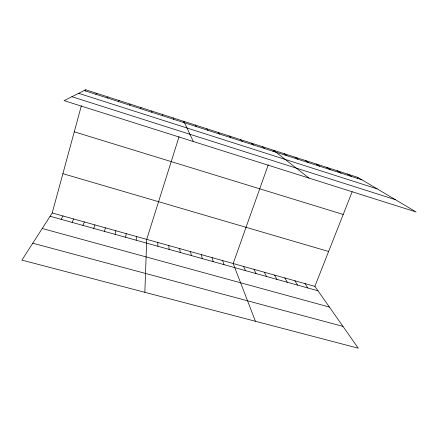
<?xml version="1.0" encoding="UTF-8"?>
<svg xmlns="http://www.w3.org/2000/svg" width="438" height="438" viewBox="0 0 438 438"><rect width="100%" height="100%" fill="white"/><g stroke="black" fill="none" stroke-linecap="round" stroke-linejoin="round"><path stroke-width="0.66" d="M151.816 112.27L151.844 111.077M144.852 292.31L146.714 239.372L179.082 136.612M136.152 240.21L136.497 236.515M125.651 237.286L126.204 233.64M115.079 234.346L115.851 230.744M140.751 108.712L141.014 107.589M52.21 212.967L314.878 286.353L358.289 348.215L21.9 260.106L52.21 212.967L81.369 105.7M85.361 91.033L85.7 89.785L357.824 177.385L416.1 211.965L64.063 100.636L85.7 89.785M104.436 231.384L105.421 227.831M183.478 122.662L183.878 121.386L193.322 141.512M93.716 228.406L94.926 224.902M268.242 164.825L233.175 263.528L255.431 321.273M272.994 151.439L273.432 150.218L308.993 178.091M314.878 286.353L352.174 191.724M357.331 178.638L357.824 177.385M82.919 225.4L84.353 221.946M129.61 105.131L130.113 104.08M72.051 222.378L73.71 218.973M61.106 219.334L62.995 215.978M118.38 101.523L119.125 100.543M107.075 97.888L108.066 96.984M95.681 94.225L96.924 93.398M32.762 243.21L342.976 326.392M42.223 228.494L329.414 307.076M50.085 216.268L317.988 290.794M62.891 173.672L328.615 251.494M74.274 131.816L343.211 214.467M71.898 96.705L395.372 199.668M78.643 93.321L377.178 188.871M84.206 90.535L361.952 179.837M347.542 174.078L351.479 176.47M337.183 170.743L340.928 173.076M326.753 167.382L330.296 169.654M316.247 163.998L319.581 166.21M305.658 160.593L308.795 162.744M294.993 157.16L297.922 159.246M284.251 153.7L286.967 155.725M262.526 146.708L264.809 148.602M251.543 143.171L253.602 145M240.478 139.607L242.313 141.37M229.326 136.021L230.935 137.713M218.097 132.402L219.471 134.023M206.774 128.761L207.913 130.31M304.908 283.572L307.843 287.969M294.873 280.769L297.621 285.127M195.37 125.087L196.273 126.566M284.771 277.944L287.328 282.264M274.593 275.102L276.964 279.378M264.349 272.239L266.528 276.477M254.029 269.354L256.011 273.553M243.637 266.452L245.422 270.607M222.635 260.583L224.015 264.651M173.273 117.975L173.705 119.311M212.019 257.615L213.196 261.639M201.332 254.631L202.296 258.606M190.563 251.62L191.318 255.557M162.597 114.537L162.799 115.802M179.722 248.592L180.253 252.48M168.8 245.543L169.112 249.381M157.795 242.466L157.888 246.255"/></g></svg>
